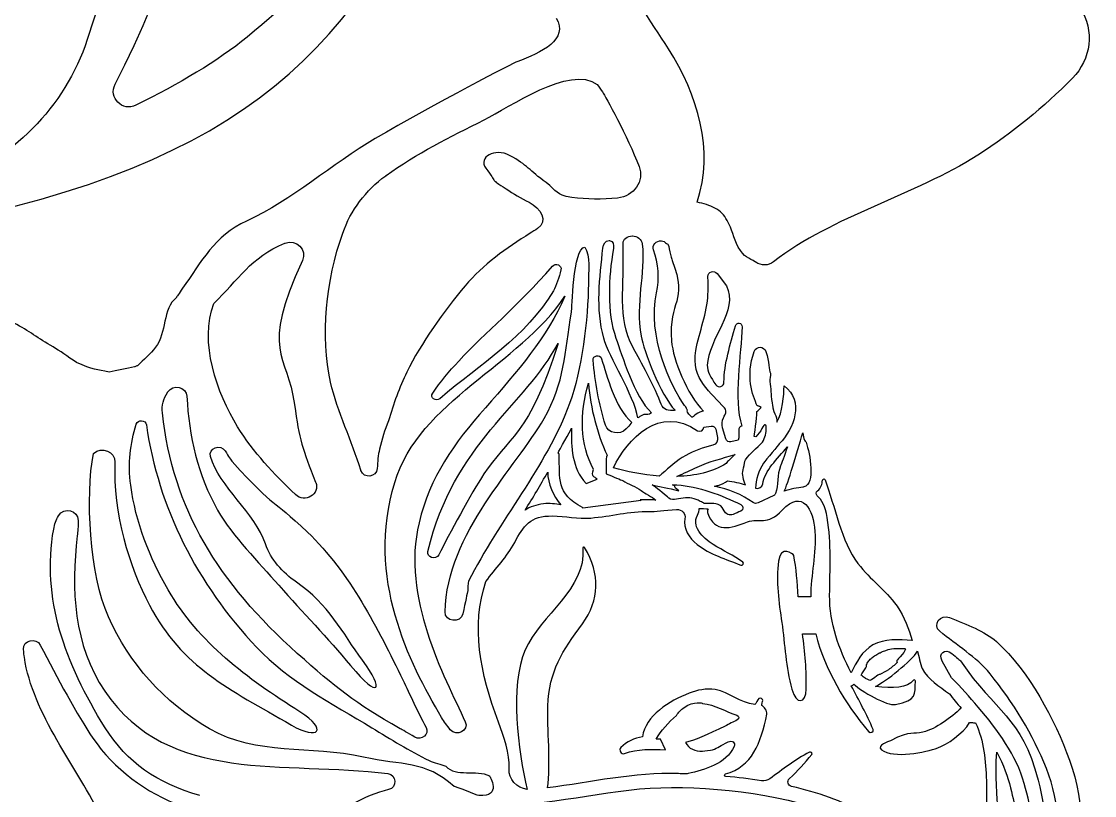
# Model space of a CAD drawing. Extents: x -9 to 1014, y 981 to 1704.
# Drawn here: x 172 to 280.8, y 1366 to 1444.4 of the extents above; entities that cross this region are included whole.
import ezdxf

# ---------------------------------------------------------------- set-up
doc = ezdxf.new("R2010")
doc.units = 0
doc.layers.add('H0117_Printing', color=7, linetype='CONTINUOUS')

msp = doc.modelspace()

# ---------------------------------------------------------------- linework, layer by layer
at = {"layer": 'H0117_Printing', "color": 1}
for points in [[(278.542993, 1438.654864)], [(232.413994, 1426.501864)], [(229.456994, 1417.827865)], [(241.580994, 1418.562865)], [(227.084994, 1416.560865)], [(234.807994, 1412.512865)], [(232.253994, 1412.309865)], [(237.893994, 1411.988865)], [(230.792994, 1410.223865)], [(213.671995, 1406.728865)], [(199.659995, 1405.576865)], [(242.077994, 1401.461865)], [(231.364994, 1400.442865)], [(244.344994, 1400.526865)], [(238.002994, 1397.430865)], [(245.274994, 1397.687865)], [(251.292994, 1397.234865)], [(226.681994, 1395.405865)], [(214.280995, 1390.359865)], [(184.951995, 1385.242865)], [(249.067994, 1383.494865)], [(258.313994, 1381.215865)], [(206.564995, 1379.652866)], [(260.763993, 1379.434866)], [(275.898993, 1368.704866)], [(273.649993, 1367.170866)]]:
    msp.add_lwpolyline(points, close=True, dxfattribs=at)
for points in [[(242.516994, 1418.845865), (243.448994, 1417.609865)], [(241.168994, 1403.270865), (241.910994, 1403.395865)], [(242.377994, 1403.075865), (242.550994, 1402.244865)], [(243.393994, 1402.102865), (243.067994, 1403.216865)], [(244.658994, 1401.974865), (243.914994, 1401.799865)], [(245.240994, 1399.409865), (245.339994, 1399.821865)], [(229.222994, 1397.563865), (230.338994, 1397.998865)], [(248.262994, 1396.362865), (246.665994, 1395.605865)], [(234.718994, 1395.916865), (234.813994, 1395.854865), (228.907994, 1395.075865)], [(252.000994, 1386.104865), (250.730994, 1386.104865)], [(251.154994, 1382.333865), (252.508994, 1382.333865)], [(266.283993, 1377.876866), (265.331993, 1379.584866)], [(237.263994, 1370.589866), (236.759994, 1371.667866)]]:
    msp.add_lwpolyline(points, dxfattribs=at)
for points in [[(182.920995, 1509.065862), (190.066995, 1487.376863), (185.970995, 1464.492863), (178.649996, 1442.573864)], [(181.470995, 1438.031864), (192.285995, 1458.852864), (195.090995, 1483.715863), (188.654995, 1506.114862)], [(166.078996, 1424.464864), (195.747995, 1430.745864), (208.040995, 1443.296864), (215.567995, 1466.259863)], [(214.091995, 1465.481863), (208.908995, 1456.997864), (202.918995, 1449.367864), (194.867995, 1442.823864)], [(237.591994, 1441.613864), (235.726994, 1444.547864), (233.533994, 1447.396864), (232.815994, 1450.801864)], [(279.356993, 1445.768864), (280.782993, 1443.497864), (280.435993, 1440.554864), (278.542993, 1438.654864)], [(226.183994, 1444.745864), (227.514994, 1442.582864), (224.723994, 1441.219864), (222.208994, 1440.321864)], [(194.867995, 1442.823864), (191.852995, 1440.372864), (187.908995, 1438.050864), (183.582995, 1435.905864)], [(178.649996, 1442.573864), (176.354996, 1435.704864), (170.997996, 1430.278864), (164.160996, 1427.888864)], [(240.480994, 1426.089864), (242.278994, 1431.329864), (240.512994, 1437.020864), (237.591994, 1441.613864)], [(222.208994, 1440.321864), (222.208994, 1440.321864), (213.701995, 1436.011864), (207.845995, 1432.540864)], [(218.879995, 1434.431864), (221.440994, 1435.704864), (227.594994, 1440.043864), (230.346994, 1438.028864)], [(278.510993, 1438.622864), (275.631993, 1435.730864), (272.470993, 1433.100864), (268.963993, 1430.865864)], [(278.542993, 1438.654864), (278.531993, 1438.644864), (278.520993, 1438.633864), (278.510993, 1438.622864)], [(183.582995, 1435.905864), (182.224995, 1435.232864), (180.771995, 1436.685864), (181.470995, 1438.031864)], [(230.346994, 1438.028864), (230.527994, 1437.771864), (230.705994, 1437.515864), (230.894994, 1437.257864)], [(230.894994, 1437.257864), (231.175994, 1436.873864), (233.436994, 1432.729864), (234.597994, 1429.705864)], [(208.939995, 1428.791864), (212.018995, 1431.009864), (215.449995, 1432.725864), (218.879995, 1434.431864)], [(207.845995, 1432.540864), (203.407995, 1429.910864), (199.461995, 1426.332864), (194.794995, 1424.179864)], [(221.466994, 1430.827864), (219.985995, 1431.626864), (218.240995, 1430.633864), (219.062995, 1429.549864)], [(268.963993, 1430.865864), (262.449993, 1426.714864), (254.290994, 1424.750864), (248.233994, 1420.031864)], [(225.174994, 1428.066864), (223.416994, 1429.330864), (223.334994, 1429.821864), (221.466994, 1430.827864)], [(204.553995, 1422.960864), (205.362995, 1425.244864), (206.858995, 1427.287864), (208.909995, 1428.769864)], [(208.909995, 1428.769864), (208.919995, 1428.776864), (208.929995, 1428.783864), (208.939995, 1428.791864)], [(219.062995, 1429.549864), (220.330994, 1427.877864), (219.381995, 1428.582864), (221.109994, 1427.439864)], [(234.597994, 1429.705864), (235.162994, 1428.236864), (234.094994, 1426.667864), (232.413994, 1426.501864)], [(227.766994, 1426.577864), (226.087994, 1426.798864), (226.343994, 1427.225864), (225.174994, 1428.066864)], [(221.109994, 1427.439864), (221.835994, 1426.959864), (222.628994, 1426.479864), (223.440994, 1426.078864)], [(232.413994, 1426.501864), (230.866994, 1426.347864), (229.306994, 1426.375864), (227.766994, 1426.577864)], [(223.440994, 1426.078864), (224.637994, 1425.486864), (225.420994, 1424.130864), (224.303994, 1423.417864)], [(242.271994, 1425.490864), (241.775994, 1425.763864), (241.154994, 1425.952864), (240.480994, 1426.089864)], [(243.540994, 1424.229864), (243.188994, 1424.834864), (242.887994, 1425.151864), (242.271994, 1425.490864)], [(194.794995, 1424.179864), (191.533995, 1422.674864), (190.218995, 1420.038864), (188.305995, 1417.356865)], [(224.303994, 1423.417864), (224.053994, 1423.257864), (223.803994, 1423.098864), (223.552994, 1422.940864)], [(244.661994, 1421.542864), (244.141994, 1422.490864), (244.056994, 1423.342864), (243.540994, 1424.229864)], [(198.712995, 1421.942864), (199.845995, 1422.379864), (200.950995, 1421.220864), (200.468995, 1420.179864)], [(203.325995, 1407.860865), (202.297995, 1412.509865), (202.831995, 1418.096865), (204.553995, 1422.960864)], [(223.552994, 1422.940864), (221.141994, 1421.427864), (218.768995, 1419.759865), (216.968995, 1417.619865)], [(230.935994, 1421.436864), (230.976994, 1421.812864), (231.157994, 1422.226864), (231.566994, 1422.191864)], [(231.566994, 1422.191864), (231.571994, 1422.190864), (231.578994, 1422.190864), (231.583994, 1422.189864)], [(231.583994, 1422.189864), (232.013994, 1422.152864), (232.062994, 1421.773864), (231.994994, 1421.380864)], [(232.969994, 1421.905864), (232.951994, 1422.337864), (233.434994, 1422.651864), (233.902994, 1422.661864)], [(233.902994, 1422.661864), (233.908994, 1422.661864), (233.914994, 1422.661864), (233.920994, 1422.662864)], [(233.920994, 1422.662864), (234.424994, 1422.672864), (234.862994, 1422.324864), (234.914994, 1421.862864)], [(236.055994, 1421.246864), (235.861994, 1421.736864), (236.319994, 1422.235864), (236.879994, 1422.160864)], [(236.879994, 1422.160864), (237.318994, 1422.101864), (237.318994, 1421.855864), (237.504994, 1421.827864)], [(191.479995, 1415.830865), (193.976995, 1418.198865), (195.187995, 1420.497864), (198.693995, 1421.934864)], [(198.693995, 1421.934864), (198.700995, 1421.937864), (198.706995, 1421.939864), (198.712995, 1421.942864)], [(227.753994, 1414.943865), (227.770994, 1415.100865), (227.912994, 1421.441864), (229.096994, 1421.532864)], [(229.096994, 1421.532864), (229.695994, 1420.691864), (229.456994, 1418.961865), (229.456994, 1417.827865)], [(231.018994, 1412.309865), (230.185994, 1415.289865), (230.609994, 1418.448865), (230.935994, 1421.436864)], [(231.994994, 1421.380864), (231.491994, 1418.469865), (231.322994, 1414.878865), (232.253994, 1412.309865)], [(233.983994, 1411.347865), (232.336994, 1414.537865), (233.160994, 1417.296865), (232.969994, 1421.905864)], [(234.914994, 1421.862864), (235.269994, 1418.713865), (234.181994, 1415.960865), (234.807994, 1412.512865)], [(236.370994, 1416.914865), (236.681994, 1418.296865), (236.588994, 1419.897865), (236.055994, 1421.246864)], [(237.504994, 1421.827864), (237.609994, 1421.783864), (237.850994, 1420.399864), (237.958994, 1420.176864)], [(246.409994, 1420.015864), (245.724994, 1420.458864), (245.255994, 1420.458864), (244.661994, 1421.542864)], [(200.468995, 1420.179864), (196.109995, 1410.767865), (198.933995, 1410.864865), (199.659995, 1405.576865)], [(225.813994, 1419.599865), (226.141994, 1419.974865), (226.799994, 1419.688865), (226.678994, 1419.219865)], [(237.958994, 1420.176864), (239.610994, 1415.832865), (237.537994, 1416.260865), (237.893994, 1411.988865)], [(246.429994, 1420.002864), (246.422994, 1420.006864), (246.415994, 1420.011864), (246.409994, 1420.015864)], [(248.233994, 1420.031864), (247.704994, 1419.618865), (246.988994, 1419.630865), (246.429994, 1420.002864)], [(216.314995, 1409.981865), (219.116995, 1412.962865), (222.165994, 1415.430865), (225.813994, 1419.599865)], [(226.678994, 1419.219865), (226.479994, 1418.454865), (226.217994, 1417.630865), (225.913994, 1417.113865)], [(241.580994, 1418.562865), (241.561994, 1419.036865), (242.222994, 1419.234865), (242.516994, 1418.845865)], [(229.456994, 1417.827865), (229.456994, 1414.373865), (228.777994, 1408.931865), (227.557994, 1405.672865)], [(241.586994, 1416.780865), (241.607994, 1417.485865), (241.600994, 1418.077865), (241.580994, 1418.562865)], [(188.305995, 1417.356865), (187.953995, 1416.847865), (187.694995, 1416.439865), (187.694995, 1416.439865)], [(216.968995, 1417.619865), (214.821995, 1415.066865), (212.481995, 1411.784865), (211.050995, 1408.853865)], [(225.913994, 1417.113865), (223.134994, 1412.400865), (218.516995, 1409.701865), (214.403995, 1406.168865)], [(239.220994, 1405.487865), (237.815994, 1407.347865), (235.399994, 1412.585865), (236.370994, 1416.914865)], [(240.350994, 1411.055865), (240.696994, 1412.991865), (241.528994, 1414.837865), (241.586994, 1416.780865)], [(243.448994, 1417.609865), (244.737994, 1415.111865), (241.586994, 1412.195865), (241.519994, 1409.554865)], [(187.694995, 1416.439865), (186.250995, 1415.268865), (186.716995, 1412.855865), (185.576995, 1411.377865)], [(193.887995, 1403.323865), (191.790995, 1406.709865), (189.968995, 1411.963865), (191.479995, 1415.830865)], [(209.820995, 1397.669865), (212.328995, 1405.972865), (222.426994, 1409.544865), (227.084994, 1416.560865)], [(227.084994, 1416.560865), (225.276994, 1412.412865), (222.289994, 1408.954865), (219.018995, 1405.252865)], [(224.968994, 1404.154865), (227.087994, 1407.891865), (227.022994, 1410.701865), (227.753994, 1414.943865)], [(175.174996, 1411.427865), (173.666996, 1412.260865), (172.748996, 1413.047865), (171.233996, 1413.826865)], [(243.203994, 1407.829865), (243.207994, 1409.661865), (243.862994, 1411.714865), (244.368994, 1413.565865)], [(245.048994, 1413.463865), (244.958994, 1410.800865), (244.166994, 1406.098865), (245.007994, 1403.386865)], [(244.368994, 1413.565865), (244.476994, 1413.961865), (245.062994, 1413.873865), (245.048994, 1413.463865)], [(234.807994, 1412.512865), (235.074994, 1411.042865), (236.747994, 1406.588865), (238.254994, 1404.993865)], [(177.554996, 1409.850865), (176.618996, 1410.434865), (175.865996, 1411.045865), (175.174996, 1411.427865)], [(185.576995, 1411.377865), (185.049995, 1410.695865), (184.364995, 1410.127865), (183.755995, 1409.501865)], [(213.185995, 1390.690865), (215.814995, 1401.658865), (223.130994, 1405.547865), (226.384994, 1411.775865)], [(226.384994, 1411.775865), (223.566994, 1402.588865), (221.166994, 1402.056865), (218.855995, 1398.547865)], [(234.488994, 1404.232865), (234.064994, 1406.556865), (231.570994, 1410.335865), (231.018994, 1412.309865)], [(232.253994, 1412.309865), (232.853994, 1410.656865), (234.117994, 1406.337865), (235.863994, 1404.741865)], [(236.735994, 1405.851865), (236.024994, 1407.777865), (234.402994, 1410.537865), (233.983994, 1411.347865)], [(237.893994, 1411.988865), (238.046994, 1410.154865), (239.429994, 1406.603865), (241.138994, 1404.893865)], [(246.278994, 1410.956865), (246.474994, 1411.523865), (247.283994, 1411.513865), (247.468994, 1410.942865)], [(229.935994, 1410.073865), (229.887994, 1410.559865), (230.641994, 1410.691865), (230.792994, 1410.223865)], [(230.792994, 1410.223865), (231.357994, 1408.481865), (232.111994, 1405.305865), (233.877994, 1403.768865)], [(243.252994, 1405.249865), (241.961994, 1406.753865), (239.828994, 1408.142865), (240.350994, 1411.055865)], [(246.584994, 1405.430865), (246.080994, 1406.599865), (245.384994, 1408.371865), (246.278994, 1410.956865)], [(247.468994, 1410.942865), (247.806994, 1409.902865), (247.719994, 1409.072865), (247.919994, 1408.756865)], [(180.852995, 1408.857865), (179.670996, 1409.162865), (179.189996, 1409.067865), (177.554996, 1409.850865)], [(183.452995, 1409.384865), (182.634995, 1409.219865), (181.669995, 1409.023865), (180.852995, 1408.857865)], [(183.468995, 1409.397865), (183.462995, 1409.393865), (183.457995, 1409.388865), (183.452995, 1409.384865)], [(183.755995, 1409.501865), (183.657995, 1409.492865), (183.559995, 1409.466865), (183.468995, 1409.397865)], [(213.671995, 1406.728865), (214.449995, 1407.842865), (215.322995, 1408.926865), (216.314995, 1409.981865)], [(231.190994, 1403.494865), (230.512994, 1405.627865), (230.149994, 1407.892865), (229.935994, 1410.073865)], [(241.519994, 1409.554865), (241.505994, 1408.993865), (241.867994, 1408.290865), (242.381994, 1407.576865)], [(211.050995, 1408.853865), (210.302995, 1407.319865), (209.680995, 1405.651865), (209.200995, 1403.914865)], [(247.919994, 1408.756865), (247.972994, 1408.479865), (247.819994, 1408.177865), (247.870994, 1407.901865)], [(186.812995, 1406.856865), (187.339995, 1407.676865), (188.692995, 1407.364865), (188.744995, 1406.412865)], [(206.385995, 1398.913865), (205.478995, 1401.929865), (204.005995, 1404.783865), (203.325995, 1407.860865)], [(229.986994, 1399.010865), (228.609994, 1401.521865), (228.563994, 1404.646865), (229.465994, 1407.727865)], [(229.465994, 1407.727865), (229.680994, 1405.190865), (230.336994, 1402.625865), (231.364994, 1400.442865)], [(242.381994, 1407.576865), (242.633994, 1407.226865), (243.202994, 1407.397865), (243.203994, 1407.829865)], [(247.870994, 1407.901865), (247.992994, 1407.253865), (247.933994, 1406.527865), (248.058994, 1405.876865)], [(248.574994, 1403.786865), (249.153994, 1404.739865), (249.278994, 1406.526865), (249.304994, 1407.475865)], [(249.304994, 1407.475865), (251.399994, 1405.953865), (250.309994, 1403.107865), (248.819994, 1401.581865)], [(186.265995, 1404.730865), (186.188995, 1405.454865), (186.378995, 1406.183865), (186.781995, 1406.809865)], [(186.781995, 1406.809865), (186.791995, 1406.825865), (186.801995, 1406.840865), (186.812995, 1406.856865)], [(188.744995, 1406.412865), (188.963995, 1402.392865), (189.841995, 1398.374865), (191.865995, 1394.872865)], [(214.403995, 1406.168865), (213.987995, 1405.811865), (213.363995, 1406.288865), (213.671995, 1406.728865)], [(238.022994, 1404.977865), (237.305994, 1404.911865), (236.985994, 1405.175865), (236.735994, 1405.851865)], [(248.058994, 1405.876865), (248.120994, 1405.876865), (248.038994, 1405.771865), (248.086994, 1405.696865)], [(199.946995, 1380.361865), (191.941995, 1387.500865), (187.302995, 1395.018865), (186.265995, 1404.730865)], [(199.659995, 1405.576865), (200.147995, 1402.026865), (200.476995, 1401.060865), (201.799995, 1397.711865)], [(219.018995, 1405.252865), (215.829995, 1401.643865), (213.398995, 1398.227865), (212.285995, 1393.600865)], [(227.557994, 1405.672865), (225.138994, 1399.209865), (220.388994, 1393.825865), (217.317995, 1387.663865)], [(231.994994, 1399.162865), (233.439994, 1402.124865), (236.650994, 1405.559865), (240.520994, 1402.928865)], [(235.863994, 1404.741865), (235.595994, 1404.503865), (235.358994, 1404.576865), (235.085994, 1404.576865)], [(238.254994, 1404.993865), (238.178994, 1404.988865), (238.106994, 1404.985865), (238.022994, 1404.977865)], [(239.499994, 1404.998865), (239.499994, 1404.998865), (239.364994, 1405.297865), (239.220994, 1405.487865)], [(239.955994, 1404.303865), (239.358994, 1404.718865), (239.499994, 1404.998865), (239.499994, 1404.998865)], [(241.138994, 1404.893865), (240.646994, 1404.934865), (240.034994, 1404.248865), (239.955994, 1404.303865)], [(243.321994, 1404.568865), (243.432994, 1404.791865), (243.414994, 1405.061865), (243.252994, 1405.249865)], [(246.270994, 1402.331865), (246.376994, 1402.962865), (246.574994, 1404.808865), (246.549994, 1404.869865)], [(246.549994, 1404.869865), (246.674994, 1404.935865), (246.865994, 1405.184865), (246.984994, 1405.284865)], [(246.970994, 1405.291865), (246.670994, 1405.407865), (246.740994, 1405.445865), (246.584994, 1405.430865)], [(246.984994, 1405.284865), (246.979994, 1405.287865), (246.975994, 1405.289865), (246.970994, 1405.291865)], [(248.086994, 1405.696865), (248.086994, 1405.696865), (248.237994, 1404.813865), (248.351994, 1404.642865)], [(183.608995, 1403.579865), (183.761995, 1404.096865), (184.573995, 1404.039865), (184.649995, 1403.508865)], [(209.200995, 1403.914865), (208.818995, 1403.010865), (208.506995, 1402.063865), (208.280995, 1401.061865)], [(214.925995, 1384.560865), (215.116995, 1392.591865), (222.170994, 1399.219865), (224.968994, 1404.154865)], [(233.877994, 1403.768865), (233.636994, 1403.562865), (233.736994, 1403.555865), (233.352994, 1403.171865)], [(235.069994, 1404.574865), (234.644994, 1404.333865), (234.670994, 1404.359865), (234.488994, 1404.232865)], [(235.085994, 1404.576865), (235.080994, 1404.575865), (235.074994, 1404.575865), (235.069994, 1404.574865)], [(243.067994, 1403.216865), (242.969994, 1403.551865), (243.002994, 1403.910865), (243.154994, 1404.224865)], [(243.154994, 1404.224865), (243.209994, 1404.338865), (243.267994, 1404.458865), (243.321994, 1404.568865)], [(247.492994, 1403.049865), (247.535994, 1403.613865), (247.314994, 1403.729865), (247.054994, 1403.138865)], [(248.351994, 1404.642865), (248.533994, 1404.370865), (248.587994, 1404.080865), (248.574994, 1403.786865)], [(183.049995, 1397.403865), (182.749995, 1399.619865), (183.023995, 1401.601865), (183.608995, 1403.579865)], [(184.649995, 1403.508865), (185.847995, 1395.135865), (189.757995, 1387.401865), (195.824995, 1380.963865)], [(199.764995, 1396.450865), (197.559995, 1398.539865), (195.487995, 1400.738865), (193.887995, 1403.323865)], [(226.384994, 1400.660865), (226.519994, 1400.946865), (227.632994, 1402.914865), (227.761994, 1403.199865)], [(227.761994, 1403.199865), (227.699994, 1401.207865), (227.763994, 1399.222865), (229.222994, 1397.563865)], [(233.282994, 1403.099865), (232.657994, 1402.429865), (231.459994, 1402.646865), (231.190994, 1403.494865)], [(233.352994, 1403.171865), (233.329994, 1403.149865), (233.306994, 1403.125865), (233.282994, 1403.099865)], [(240.520994, 1402.928865), (240.789994, 1402.745865), (241.171994, 1402.993865), (241.168994, 1403.270865)], [(241.910994, 1403.395865), (242.127994, 1403.431865), (242.333994, 1403.290865), (242.377994, 1403.075865)], [(244.712994, 1402.932865), (244.729994, 1402.617865), (244.727994, 1402.252865), (244.658994, 1401.974865)], [(245.007994, 1403.386865), (244.843994, 1403.356865), (244.698994, 1403.182865), (244.712994, 1402.932865)], [(247.054994, 1403.138865), (246.918994, 1402.827865), (246.669994, 1402.562865), (246.431994, 1402.315865)], [(246.980994, 1401.620865), (247.324994, 1402.037865), (247.452994, 1402.536865), (247.492994, 1403.049865)], [(249.304994, 1396.801865), (249.668994, 1397.419865), (250.610994, 1400.702865), (251.194994, 1402.706865)], [(251.194994, 1402.706865), (251.246994, 1402.450865), (251.308994, 1402.182865), (251.360994, 1401.955865)], [(191.144995, 1400.308865), (190.897995, 1401.165865), (192.175995, 1401.644865), (192.641995, 1400.869865)], [(242.077994, 1401.461865), (241.112994, 1401.208865), (240.179994, 1400.883865), (239.330994, 1400.419865)], [(242.550994, 1402.244865), (242.638994, 1401.897865), (242.424994, 1401.551865), (242.077994, 1401.461865)], [(243.914994, 1401.799865), (243.688994, 1401.746865), (243.458994, 1401.879865), (243.393994, 1402.102865)], [(245.339994, 1399.821865), (245.255994, 1400.132865), (246.866994, 1401.482865), (246.980994, 1401.620865)], [(246.431994, 1402.315865), (246.379994, 1402.332865), (246.325994, 1402.334865), (246.270994, 1402.331865)], [(248.819994, 1401.581865), (248.745994, 1401.506865), (247.489994, 1399.967865), (247.210994, 1399.643865)], [(251.530994, 1401.757865), (251.935994, 1400.545865), (252.514994, 1397.533865), (251.292994, 1397.234865)], [(251.360994, 1401.955865), (251.361994, 1401.956865), (251.361994, 1401.956865), (251.362994, 1401.956865)], [(251.362994, 1401.956865), (251.416994, 1401.889865), (251.478994, 1401.825865), (251.530994, 1401.757865)], [(180.797995, 1384.063865), (178.837996, 1388.419865), (178.467996, 1396.271865), (179.264996, 1400.628865)], [(179.264996, 1400.628865), (180.101995, 1401.378865), (181.512995, 1400.805865), (181.455995, 1399.730865)], [(192.641995, 1400.869865), (192.977995, 1400.310865), (193.240995, 1399.896865), (193.339995, 1399.788865)], [(208.280995, 1401.061865), (208.144995, 1400.462865), (208.076995, 1399.789865), (208.052995, 1399.089865)], [(228.857994, 1395.137865), (226.155994, 1396.583865), (226.609994, 1398.031865), (226.486994, 1400.526865)], [(226.486994, 1400.526865), (226.483994, 1400.590865), (226.438994, 1400.631865), (226.384994, 1400.660865)], [(231.364994, 1400.442865), (231.141994, 1400.100865), (231.323994, 1399.101865), (231.257994, 1398.562865)], [(239.330994, 1400.419865), (238.373994, 1399.897865), (237.702994, 1399.234865), (236.898994, 1398.539865)], [(240.500994, 1399.237865), (241.716994, 1399.815865), (243.063994, 1400.109865), (244.344994, 1400.526865)], [(244.344994, 1400.526865), (244.135994, 1400.357865), (243.951994, 1400.168865), (243.780994, 1399.966865)], [(247.135994, 1397.536865), (247.356994, 1398.855865), (248.582994, 1400.080865), (249.635994, 1401.281865)], [(249.635994, 1401.281865), (249.314994, 1400.377865), (249.032994, 1399.538865), (248.947994, 1399.348865)], [(181.455995, 1399.730865), (181.186995, 1394.610865), (182.914995, 1389.074865), (184.951995, 1385.242865)], [(196.727995, 1391.445865), (195.649995, 1394.613865), (192.025995, 1397.252865), (191.144995, 1400.308865)], [(193.339995, 1399.788865), (198.050995, 1394.643865), (197.112995, 1396.322865), (200.966995, 1392.649865)], [(243.422994, 1399.586865), (242.059994, 1398.720865), (240.284994, 1398.350865), (238.443994, 1398.292865)], [(243.780994, 1399.966865), (243.636994, 1399.862865), (243.513994, 1399.738865), (243.422994, 1399.586865)], [(245.274994, 1397.687865), (245.031994, 1398.496865), (245.065994, 1398.739865), (245.240994, 1399.409865)], [(247.210994, 1399.643865), (246.717994, 1398.862865), (246.446994, 1397.986865), (246.404994, 1397.087865)], [(248.947994, 1399.348865), (248.546994, 1398.452865), (248.752994, 1397.429865), (248.445994, 1396.559865)], [(206.396995, 1398.878865), (206.392995, 1398.890865), (206.389995, 1398.901865), (206.385995, 1398.913865)], [(208.052995, 1399.089865), (208.020995, 1398.203865), (206.658995, 1398.025865), (206.396995, 1398.878865)], [(218.855995, 1398.547865), (217.585995, 1396.621865), (215.304995, 1392.342865), (214.280995, 1390.359865)], [(223.033994, 1394.872865), (223.841994, 1396.141865), (224.610994, 1397.429865), (225.333994, 1398.731865)], [(225.333994, 1398.731865), (225.351994, 1397.538865), (225.874994, 1396.313865), (226.681994, 1395.405865)], [(230.157994, 1398.175865), (230.157994, 1398.175865), (229.688994, 1398.274865), (229.986994, 1399.010865)], [(231.257994, 1398.562865), (231.967994, 1398.271865), (232.784994, 1397.932865), (232.956994, 1397.867865)], [(236.640994, 1398.328865), (234.957994, 1398.443865), (233.320994, 1398.765865), (231.994994, 1399.162865)], [(236.898994, 1398.539865), (236.810994, 1398.463865), (236.724994, 1398.394865), (236.640994, 1398.328865)], [(238.443994, 1398.292865), (239.130994, 1398.611865), (239.830994, 1398.919865), (240.500994, 1399.237865)], [(186.850995, 1386.783865), (184.954995, 1390.052865), (183.547995, 1393.712865), (183.049995, 1397.403865)], [(201.808995, 1397.689865), (202.288995, 1396.512865), (200.715995, 1395.548865), (199.764995, 1396.450865)], [(201.799995, 1397.711865), (201.802995, 1397.704865), (201.805995, 1397.697865), (201.808995, 1397.689865)], [(214.575995, 1373.860866), (211.281995, 1379.419866), (206.899995, 1388.001865), (209.820995, 1397.669865)], [(230.338994, 1397.998865), (230.276994, 1398.057865), (230.210994, 1398.116865), (230.157994, 1398.175865)], [(232.956994, 1397.867865), (233.438994, 1397.523865), (234.342994, 1397.256865), (234.797994, 1396.878865)], [(237.472994, 1396.208865), (237.199994, 1396.514865), (236.218994, 1397.200865), (235.921994, 1397.441865)], [(235.921994, 1397.441865), (236.687994, 1397.205865), (237.539994, 1397.148865), (238.618994, 1396.839865)], [(238.618994, 1396.839865), (237.946994, 1397.278865), (238.437994, 1397.287865), (238.002994, 1397.430865)], [(238.002994, 1397.430865), (238.149994, 1397.430865), (238.296994, 1397.435865), (238.443994, 1397.441865)], [(238.443994, 1397.441865), (240.607994, 1397.293865), (243.006994, 1396.392865), (244.931994, 1395.432865)], [(242.237994, 1397.289865), (242.365994, 1397.324865), (242.500994, 1397.346865), (242.626994, 1397.385865)], [(246.174994, 1395.647865), (245.029994, 1396.436865), (243.654994, 1397.034865), (242.237994, 1397.289865)], [(242.626994, 1397.385865), (242.989994, 1397.499865), (243.291994, 1397.653865), (243.556994, 1397.831865)], [(243.556994, 1397.831865), (244.149994, 1397.766865), (244.782994, 1397.640865), (245.398994, 1397.444865)], [(245.398994, 1397.444865), (245.352994, 1397.524865), (245.300994, 1397.602865), (245.274994, 1397.687865)], [(246.404994, 1397.087865), (246.741994, 1397.022865), (247.079994, 1397.200865), (247.135994, 1397.536865)], [(251.218994, 1397.186865), (250.708994, 1397.177865), (249.872994, 1396.982865), (249.304994, 1396.801865)], [(251.292994, 1397.234865), (251.259994, 1397.226865), (251.242994, 1397.203865), (251.218994, 1397.186865)], [(252.686994, 1396.836865), (253.063994, 1397.101865), (253.163994, 1397.524865), (253.194994, 1397.901865)], [(253.194994, 1397.901865), (253.207994, 1398.056865), (253.419994, 1398.082865), (253.473994, 1397.936865)], [(253.473994, 1397.936865), (254.431994, 1395.361865), (255.118994, 1391.646865), (256.787994, 1389.472865)], [(234.797994, 1396.878865), (235.168994, 1396.570865), (235.909994, 1396.215865), (236.285994, 1395.897865)], [(238.186994, 1395.961865), (237.916994, 1395.920865), (237.645994, 1396.013865), (237.472994, 1396.208865)], [(239.063994, 1396.096865), (238.756994, 1396.048865), (238.443994, 1396.000865), (238.186994, 1395.961865)], [(240.802994, 1395.766865), (240.281994, 1396.063865), (239.667994, 1396.189865), (239.063994, 1396.096865)], [(248.445994, 1396.559865), (248.414994, 1396.472865), (248.345994, 1396.402865), (248.262994, 1396.362865)], [(249.112994, 1394.872865), (251.187994, 1397.057865), (252.283994, 1394.950865), (252.427994, 1392.722865)], [(252.661994, 1396.333865), (252.503994, 1396.466865), (252.516994, 1396.718865), (252.686994, 1396.836865)], [(253.678994, 1394.112865), (253.483994, 1395.289865), (253.146994, 1395.923865), (252.661994, 1396.333865)], [(175.727996, 1394.306865), (176.240996, 1395.231865), (177.753996, 1394.874865), (177.730996, 1393.836865)], [(224.904994, 1395.512865), (224.147994, 1395.419865), (223.545994, 1395.198865), (223.033994, 1394.872865)], [(226.681994, 1395.405865), (226.103994, 1395.493865), (225.546994, 1395.591865), (224.904994, 1395.512865)], [(228.907994, 1395.075865), (228.900994, 1395.099865), (228.885994, 1395.122865), (228.857994, 1395.137865)], [(236.285994, 1395.897865), (236.071994, 1395.906865), (235.391994, 1395.914865), (234.718994, 1395.916865)], [(235.694994, 1394.735865), (236.121994, 1394.728865), (237.201994, 1394.852865), (238.385994, 1394.939865)], [(238.385994, 1394.939865), (238.945994, 1394.979865), (239.357994, 1394.512865), (239.255994, 1394.002865)], [(240.528994, 1394.370865), (240.605994, 1394.536865), (240.759994, 1394.903865), (240.696994, 1395.039865)], [(240.696994, 1395.039865), (240.774994, 1395.034865), (241.513994, 1395.019865), (241.588994, 1395.013865)], [(241.211994, 1395.558865), (241.094994, 1395.607865), (240.956994, 1395.679865), (240.802994, 1395.766865)], [(242.634994, 1395.434865), (242.415994, 1395.629865), (241.603994, 1395.483865), (241.211994, 1395.558865)], [(241.588994, 1395.013865), (241.516994, 1394.890865), (241.505994, 1394.771865), (241.546994, 1394.643865)], [(243.211994, 1394.819865), (243.111994, 1395.040865), (243.026994, 1395.261865), (242.634994, 1395.434865)], [(244.931994, 1395.432865), (245.209994, 1395.294865), (245.203994, 1394.895865), (244.919994, 1394.771865)], [(246.665994, 1395.605865), (246.505994, 1395.529865), (246.320994, 1395.547865), (246.174994, 1395.647865)], [(175.240996, 1392.951865), (175.321996, 1393.423865), (175.491996, 1393.881865), (175.727996, 1394.306865)], [(177.730996, 1393.836865), (177.717996, 1393.233865), (177.687996, 1392.684865), (177.638996, 1392.276865)], [(191.865995, 1394.872865), (193.431995, 1392.163865), (195.982995, 1389.636865), (198.076995, 1387.254865)], [(221.984994, 1391.594865), (222.876994, 1393.256865), (223.568994, 1394.322865), (225.813994, 1394.286865)], [(225.813994, 1394.286865), (227.115994, 1394.265865), (228.393994, 1393.966865), (229.693994, 1394.075865)], [(229.693994, 1394.075865), (231.801994, 1394.251865), (233.519994, 1394.769865), (235.694994, 1394.735865)], [(239.255994, 1394.002865), (239.066994, 1393.063865), (239.633994, 1392.047865), (240.486994, 1391.391865)], [(240.665994, 1392.738865), (240.276994, 1393.419865), (240.230994, 1393.726865), (240.528994, 1394.370865)], [(241.546994, 1394.643865), (242.237994, 1392.496865), (243.899994, 1393.020865), (245.587994, 1393.681865)], [(244.155994, 1394.446865), (243.791994, 1394.295865), (243.374994, 1394.460865), (243.211994, 1394.819865)], [(244.919994, 1394.771865), (244.660994, 1394.658865), (244.392994, 1394.545865), (244.155994, 1394.446865)], [(245.587994, 1393.681865), (246.782994, 1394.149865), (247.564994, 1393.241865), (249.112994, 1394.872865)], [(253.919994, 1386.251865), (253.940994, 1388.880865), (254.112994, 1391.487865), (253.678994, 1394.112865)], [(180.454995, 1372.825866), (176.314996, 1379.436866), (174.030996, 1385.898865), (175.240996, 1392.951865)], [(212.285995, 1393.600865), (210.470995, 1386.058865), (214.804995, 1378.124866), (216.976995, 1373.420866)], [(177.638996, 1392.276865), (176.989996, 1386.897865), (177.262996, 1381.168865), (180.414995, 1376.534866)], [(200.966995, 1392.649865), (205.285995, 1388.534865), (208.128995, 1382.838865), (210.638995, 1377.677866)], [(242.127994, 1391.396865), (241.586994, 1391.754865), (240.981994, 1392.184865), (240.665994, 1392.738865)], [(252.427994, 1392.722865), (252.575994, 1390.451865), (252.014994, 1388.332865), (252.000994, 1386.104865)], [(199.852995, 1387.577865), (198.415995, 1388.560865), (197.262995, 1389.871865), (196.727995, 1391.445865)], [(214.280995, 1390.359865), (213.986995, 1389.789865), (213.037995, 1390.073865), (213.185995, 1390.690865)], [(219.072995, 1387.651865), (220.047994, 1388.961865), (221.200994, 1390.134865), (221.984994, 1391.594865)], [(228.885994, 1391.028865), (229.294994, 1386.916865), (224.615994, 1384.247865), (223.051994, 1380.708865)], [(228.846994, 1383.361865), (230.609994, 1385.782865), (230.686994, 1388.371865), (229.075994, 1391.085865)], [(229.075994, 1391.085865), (229.022994, 1391.174865), (228.875994, 1391.131865), (228.885994, 1391.028865)], [(240.486994, 1391.391865), (241.771994, 1390.403865), (243.403994, 1389.879865), (244.932994, 1389.307865)], [(245.121994, 1389.605865), (244.194994, 1390.298865), (243.095994, 1390.755865), (242.127994, 1391.396865)], [(250.285994, 1390.282865), (250.253994, 1390.439865), (248.940994, 1391.387865), (248.728994, 1389.710865)], [(244.932994, 1389.307865), (245.109994, 1389.241865), (245.267994, 1389.496865), (245.121994, 1389.605865)], [(248.728994, 1389.710865), (248.473994, 1387.685865), (248.773994, 1385.501865), (249.067994, 1383.494865)], [(250.730994, 1386.104865), (250.632994, 1387.537865), (250.546994, 1388.983865), (250.285994, 1390.282865)], [(256.787994, 1389.472865), (258.150994, 1387.697865), (259.443994, 1386.959865), (260.753993, 1385.137865)], [(206.564995, 1379.652866), (204.490995, 1382.468865), (203.126995, 1385.339865), (199.852995, 1387.577865)], [(217.317995, 1387.663865), (217.286995, 1387.600865), (217.185995, 1386.690865), (217.235995, 1386.670865)], [(220.334994, 1373.399866), (218.452995, 1378.420866), (217.554995, 1383.120865), (219.072995, 1387.651865)], [(200.188995, 1374.442866), (194.837995, 1377.814866), (189.949995, 1381.439865), (186.850995, 1386.783865)], [(198.076995, 1387.254865), (200.497995, 1384.498865), (203.008995, 1381.951865), (205.348995, 1379.119866)], [(217.235995, 1386.670865), (217.166995, 1386.549865), (216.985995, 1385.539865), (216.722995, 1384.364865)], [(256.101994, 1378.383866), (254.880994, 1380.838865), (253.895994, 1383.347865), (253.919994, 1386.251865)], [(184.951995, 1385.242865), (188.344995, 1378.861866), (192.937995, 1376.815866), (199.346995, 1373.092866)], [(260.753993, 1385.137865), (261.549993, 1384.029865), (261.924993, 1382.846865), (262.279993, 1381.660865)], [(191.055995, 1372.703866), (186.349995, 1375.410866), (182.916995, 1379.355866), (180.797995, 1384.063865)], [(216.722995, 1384.364865), (216.499995, 1383.369865), (214.901995, 1383.544865), (214.925995, 1384.560865)], [(265.087993, 1382.594865), (264.310993, 1383.240865), (265.133993, 1384.387865), (266.089993, 1383.993865)], [(225.350994, 1375.011866), (225.477994, 1378.613866), (226.817994, 1380.575865), (228.846994, 1383.361865)], [(249.067994, 1383.494865), (249.397994, 1381.247865), (249.477994, 1378.931866), (250.088994, 1376.737866)], [(266.089993, 1383.993865), (267.814993, 1383.282865), (269.657993, 1382.614865), (270.829993, 1381.553865)], [(172.182996, 1380.786865), (172.123996, 1381.697865), (173.461996, 1382.016865), (173.885996, 1381.191865)], [(251.549994, 1376.737866), (251.572994, 1378.551866), (251.462994, 1380.537865), (251.154994, 1382.333865)], [(252.508994, 1382.333865), (253.433994, 1378.748866), (255.499994, 1375.252866), (257.852994, 1372.444866)], [(270.185993, 1378.297866), (268.791993, 1379.996866), (266.792993, 1381.177865), (265.087993, 1382.594865)], [(172.269996, 1379.960866), (172.244996, 1380.131865), (172.207996, 1380.415865), (172.182996, 1380.786865)], [(173.885996, 1381.191865), (175.577996, 1377.898866), (177.634996, 1374.085866), (179.227996, 1371.757866)], [(195.824995, 1380.963865), (199.055995, 1377.534866), (203.437995, 1375.290866), (207.507995, 1372.817866)], [(258.313994, 1381.215865), (257.215994, 1380.605865), (256.622994, 1379.437866), (256.101994, 1378.383866)], [(262.279993, 1381.660865), (260.967993, 1381.752865), (259.477994, 1381.862865), (258.313994, 1381.215865)], [(259.625994, 1380.664865), (260.010993, 1380.795865), (260.017993, 1380.801865), (260.422993, 1380.842865)], [(260.422993, 1380.842865), (260.422993, 1380.842865), (261.250993, 1380.838865), (261.556993, 1380.842865)], [(261.556993, 1380.842865), (261.863993, 1380.846865), (260.749993, 1379.636866), (260.749993, 1379.636866)], [(265.331993, 1379.584866), (264.910993, 1380.336865), (265.612993, 1380.916865), (266.296993, 1380.351865)], [(270.829993, 1381.553865), (274.184993, 1378.515866), (276.743993, 1373.663866), (278.247993, 1369.546866)], [(180.201995, 1363.528866), (177.608996, 1368.798866), (173.088996, 1374.256866), (172.269996, 1379.960866)], [(210.386995, 1372.722866), (205.725995, 1375.352866), (203.870995, 1376.860866), (199.946995, 1380.361865)], [(223.051994, 1380.708865), (221.444994, 1377.070866), (222.343994, 1370.478866), (223.254994, 1366.553866)], [(257.815994, 1379.496866), (257.913994, 1379.617866), (258.017994, 1379.731866), (258.132994, 1379.838866)], [(258.132994, 1379.838866), (258.132994, 1379.838866), (258.111994, 1379.826866), (258.212994, 1379.902866)], [(258.212994, 1379.902866), (258.267994, 1379.944866), (258.321994, 1379.986866), (258.376994, 1380.026865)], [(258.376994, 1380.026865), (258.519994, 1380.129865), (258.670994, 1380.221865), (258.823994, 1380.312865)], [(258.563994, 1376.995866), (259.622994, 1377.526866), (262.222993, 1379.576866), (262.825993, 1380.577865)], [(258.823994, 1380.312865), (259.008994, 1380.421865), (258.921994, 1380.375865), (259.160994, 1380.481865)], [(259.160994, 1380.481865), (259.312994, 1380.549865), (259.467994, 1380.610865), (259.625994, 1380.664865)], [(262.825993, 1380.577865), (262.977993, 1380.149865), (263.096993, 1379.244866), (263.309993, 1378.827866)], [(266.296993, 1380.351865), (266.795993, 1379.938866), (267.146993, 1379.650866), (267.206993, 1379.593866)], [(205.348995, 1379.119866), (208.266995, 1375.588866), (208.813995, 1376.597866), (206.564995, 1379.652866)], [(257.108994, 1378.146866), (257.091994, 1378.159866), (257.678994, 1379.011866), (257.672994, 1379.017866)], [(257.673994, 1379.240866), (257.667994, 1379.217866), (257.623994, 1379.152866), (257.700994, 1379.299866)], [(257.648994, 1379.084866), (257.651994, 1379.136866), (257.659994, 1379.190866), (257.673994, 1379.240866)], [(257.658994, 1379.048866), (257.652994, 1379.059866), (257.650994, 1379.072866), (257.648994, 1379.084866)], [(257.672994, 1379.017866), (257.668994, 1379.026866), (257.669994, 1379.025866), (257.658994, 1379.048866)], [(257.700994, 1379.299866), (257.726994, 1379.350866), (257.753994, 1379.401866), (257.782994, 1379.451866)], [(257.782994, 1379.451866), (257.791994, 1379.465866), (257.803994, 1379.481866), (257.815994, 1379.496866)], [(259.884994, 1378.699866), (259.602994, 1378.513866), (259.305994, 1378.361866), (259.001994, 1378.223866)], [(260.763993, 1379.434866), (260.493993, 1379.172866), (260.214993, 1378.916866), (259.884994, 1378.699866)], [(260.749993, 1379.636866), (260.738993, 1379.562866), (260.746993, 1379.496866), (260.763993, 1379.434866)], [(263.309993, 1378.827866), (263.898993, 1377.675866), (265.021993, 1377.002866), (266.086993, 1376.268866)], [(267.206993, 1379.593866), (270.748993, 1374.316866), (273.375993, 1374.046866), (275.065993, 1367.514866)], [(210.638995, 1377.677866), (211.365995, 1376.182866), (212.117995, 1374.496866), (213.004995, 1372.852866)], [(257.529994, 1377.843866), (257.382994, 1377.934866), (257.242994, 1378.040866), (257.108994, 1378.146866)], [(257.728994, 1377.743866), (257.545994, 1377.823866), (257.622994, 1377.786866), (257.529994, 1377.843866)], [(258.012994, 1377.621866), (257.917994, 1377.662866), (257.822994, 1377.701866), (257.728994, 1377.743866)], [(259.001994, 1378.223866), (258.897994, 1378.294866), (258.153994, 1377.561866), (258.012994, 1377.621866)], [(262.431993, 1377.633866), (261.792993, 1376.872866), (260.348993, 1376.776866), (258.563994, 1376.995866)], [(260.608993, 1375.181866), (262.811993, 1375.644866), (262.574993, 1376.158866), (262.611993, 1377.537866)], [(262.611993, 1377.537866), (262.614993, 1377.628866), (262.500993, 1377.715866), (262.431993, 1377.633866)], [(268.977993, 1374.917866), (268.098993, 1375.940866), (267.242993, 1376.919866), (266.283993, 1377.876866)], [(275.898993, 1368.704866), (274.547993, 1372.054866), (272.524993, 1375.447866), (270.185993, 1378.297866)], [(180.414995, 1376.534866), (186.939995, 1366.941866), (198.646995, 1369.541866), (209.117995, 1368.167866)], [(242.315994, 1376.681866), (241.382994, 1376.841866), (240.528994, 1376.637866), (239.664994, 1376.311866)], [(246.336994, 1375.163866), (244.848994, 1375.337866), (243.785994, 1376.429866), (242.315994, 1376.681866)], [(250.088994, 1376.737866), (250.545994, 1375.095866), (251.530994, 1375.266866), (251.549994, 1376.737866)], [(256.119994, 1377.075866), (256.219994, 1377.100866), (256.308994, 1377.163866), (256.386994, 1377.248866)], [(258.343994, 1372.635866), (257.675994, 1374.164866), (256.879994, 1375.620866), (256.119994, 1377.075866)], [(256.386994, 1377.248866), (257.099994, 1376.538866), (259.730994, 1374.996866), (260.608993, 1375.181866)], [(239.664994, 1376.311866), (237.706994, 1375.571866), (235.192994, 1374.005866), (234.952994, 1371.899866)], [(239.168994, 1374.866866), (240.195994, 1375.599866), (241.031994, 1375.292866), (241.031994, 1375.292866)], [(246.742994, 1375.778866), (246.637994, 1375.711866), (246.438994, 1375.229866), (246.336994, 1375.163866)], [(247.138994, 1375.569866), (247.152994, 1375.746866), (246.901994, 1375.879866), (246.742994, 1375.778866)], [(247.031994, 1375.088866), (247.033994, 1375.110866), (247.136994, 1375.547866), (247.138994, 1375.569866)], [(266.086993, 1376.268866), (266.430993, 1375.743866), (266.840993, 1375.264866), (267.266993, 1374.796866)], [(199.346995, 1373.092866), (202.093995, 1371.495866), (203.125995, 1372.591866), (200.188995, 1374.442866)], [(225.328994, 1366.717866), (225.653994, 1369.105866), (225.275994, 1372.888866), (225.350994, 1375.011866)], [(238.392994, 1374.070866), (238.578994, 1374.378866), (238.844994, 1374.635866), (239.168994, 1374.866866)], [(241.031994, 1375.292866), (242.302994, 1375.152866), (243.377994, 1374.456866), (244.519994, 1374.095866)], [(247.551994, 1374.210866), (247.610994, 1374.512866), (247.259994, 1374.978866), (247.031994, 1375.088866)], [(267.266993, 1374.796866), (266.238993, 1373.874866), (264.699993, 1372.698866), (263.388993, 1372.362866)], [(273.649993, 1367.170866), (272.851993, 1370.017866), (270.976993, 1372.589866), (268.977993, 1374.917866)], [(215.460995, 1372.617866), (215.121995, 1373.034866), (214.818995, 1373.449866), (214.575995, 1373.860866)], [(216.976995, 1373.420866), (217.383995, 1372.538866), (216.083995, 1371.849866), (215.460995, 1372.617866)], [(220.328994, 1373.387866), (220.328994, 1373.392866), (220.336994, 1373.393866), (220.334994, 1373.399866)], [(221.413994, 1368.653866), (221.481994, 1370.233866), (220.939994, 1371.877866), (220.328994, 1373.387866)], [(236.322994, 1371.668866), (236.843994, 1372.519866), (237.554994, 1373.358866), (238.392994, 1374.070866)], [(244.560994, 1373.618866), (244.141994, 1373.395866), (243.726994, 1373.214866), (243.318994, 1372.968866)], [(243.367994, 1368.138866), (246.048994, 1368.908866), (246.956994, 1371.191866), (247.551994, 1374.210866)], [(244.519994, 1374.095866), (244.737994, 1374.025866), (244.763994, 1373.726866), (244.560994, 1373.618866)], [(264.884993, 1370.781866), (265.801993, 1371.128866), (267.427993, 1372.186866), (268.115993, 1373.357866)], [(268.115993, 1373.357866), (268.453993, 1373.332866), (268.377993, 1373.338866), (268.714993, 1373.313866)], [(268.714993, 1373.313866), (269.580993, 1371.504866), (269.738993, 1369.429866), (269.815993, 1367.456866)], [(190.048995, 1365.943866), (185.707995, 1367.242866), (182.699995, 1369.242866), (180.454995, 1372.825866)], [(206.644995, 1369.839866), (201.225995, 1371.051866), (195.850995, 1369.943866), (191.055995, 1372.703866)], [(207.507995, 1372.817866), (209.426995, 1371.651866), (211.291995, 1370.488866), (213.321995, 1369.496866)], [(211.846995, 1371.877866), (211.142995, 1372.285866), (210.539995, 1372.636866), (210.386995, 1372.722866)], [(213.004995, 1372.852866), (213.373995, 1372.169866), (212.546995, 1371.471866), (211.846995, 1371.877866)], [(243.318994, 1372.968866), (241.631994, 1372.165866), (240.096994, 1371.485866), (239.309994, 1371.333866)], [(257.852994, 1372.444866), (258.017994, 1372.247866), (258.469994, 1372.347866), (258.343994, 1372.635866)], [(263.388993, 1372.362866), (262.321993, 1372.088866), (262.272993, 1372.601866), (260.093993, 1371.509866)], [(179.227996, 1371.757866), (181.345995, 1368.664866), (184.560995, 1366.213866), (188.294995, 1364.865866)], [(234.952994, 1371.899866), (234.113994, 1371.744866), (233.341994, 1371.431866), (232.753994, 1370.816866)], [(236.759994, 1371.667866), (236.613994, 1371.667866), (236.469994, 1371.671866), (236.322994, 1371.668866)], [(239.309994, 1371.333866), (239.606994, 1370.698866), (240.298994, 1370.390866), (241.045994, 1370.459866)], [(242.052994, 1370.593866), (242.632994, 1370.767866), (242.824994, 1370.990866), (243.630994, 1371.382866)], [(243.630994, 1371.382866), (244.027994, 1371.574866), (244.407994, 1371.334866), (244.233994, 1370.929866)], [(260.093993, 1371.509866), (259.930994, 1371.427866), (258.635994, 1371.018866), (259.180994, 1370.589866)], [(232.753994, 1370.816866), (232.519994, 1370.572866), (232.739994, 1370.069866), (233.135994, 1370.211866)], [(233.135994, 1370.211866), (234.466994, 1370.689866), (235.857994, 1370.663866), (237.263994, 1370.589866)], [(244.233994, 1370.929866), (243.472994, 1369.154866), (241.194994, 1368.553866), (239.575994, 1368.173866)], [(241.045994, 1370.459866), (241.264994, 1370.480866), (241.844994, 1370.530866), (242.052994, 1370.593866)], [(251.863994, 1370.341866), (250.427994, 1369.576866), (249.155994, 1368.596866), (247.861994, 1367.648866)], [(249.839994, 1367.668866), (250.669994, 1368.445866), (251.433994, 1369.270866), (252.118994, 1370.106866)], [(252.118994, 1370.106866), (252.236994, 1370.250866), (252.013994, 1370.421866), (251.863994, 1370.341866)], [(259.180994, 1370.589866), (260.378993, 1369.647866), (263.698993, 1370.334866), (264.884993, 1370.781866)], [(271.378993, 1359.863866), (271.441993, 1362.387866), (270.560993, 1365.428866), (270.868993, 1370.356866)], [(270.868993, 1370.356866), (272.265993, 1367.746866), (272.564993, 1365.384866), (272.769993, 1364.221866)], [(215.833995, 1366.872866), (212.876995, 1369.537866), (210.578995, 1368.960866), (206.644995, 1369.839866)], [(213.321995, 1369.496866), (213.809995, 1369.257866), (214.501995, 1369.158866), (215.010995, 1368.916866)], [(215.010995, 1368.916866), (216.023995, 1367.787866), (218.093995, 1368.633866), (219.430995, 1367.939866)], [(278.247993, 1369.546866), (279.854993, 1365.149866), (279.814993, 1359.705866), (278.508993, 1355.177866)], [(209.117995, 1368.167866), (210.021995, 1368.048866), (210.082995, 1366.773866), (209.198995, 1366.548866)], [(219.430995, 1367.939866), (219.434995, 1367.931866), (220.769994, 1365.753866), (218.335995, 1365.956866)], [(223.254994, 1366.553866), (222.183994, 1366.711866), (221.368994, 1367.591866), (221.413994, 1368.653866)], [(238.594994, 1368.168866), (234.112994, 1368.306866), (229.735994, 1367.304866), (225.328994, 1366.717866)], [(239.229994, 1368.141866), (239.016994, 1368.151866), (238.801994, 1368.162866), (238.594994, 1368.168866)], [(239.575994, 1368.173866), (239.460994, 1368.147866), (239.346994, 1368.136866), (239.229994, 1368.141866)], [(243.385994, 1367.883866), (243.238994, 1367.896866), (243.224994, 1368.096866), (243.367994, 1368.138866)], [(247.023994, 1367.447866), (245.810994, 1367.635866), (244.592994, 1367.775866), (243.385994, 1367.883866)], [(276.983993, 1357.440866), (277.292993, 1361.297866), (277.360993, 1365.079866), (275.898993, 1368.704866)], [(218.335995, 1365.956866), (218.209995, 1365.957866), (215.959995, 1366.870866), (215.833995, 1366.872866)], [(219.589995, 1364.956866), (225.397994, 1364.795866), (231.018994, 1366.587866), (236.801994, 1366.739866)], [(236.801994, 1366.739866), (242.496994, 1366.889866), (249.982994, 1366.050866), (255.078994, 1363.663866)], [(247.861994, 1367.648866), (247.620994, 1367.472866), (247.318994, 1367.402866), (247.023994, 1367.447866)], [(250.051994, 1366.872866), (249.682994, 1366.956866), (249.563994, 1367.409866), (249.839994, 1367.668866)], [(257.392994, 1364.133866), (255.217994, 1365.396866), (252.694994, 1366.267866), (250.051994, 1366.872866)], [(269.815993, 1367.456866), (269.920993, 1364.771866), (269.699993, 1362.147866), (269.140993, 1359.507866)], [(274.583993, 1359.010866), (274.941993, 1361.721866), (274.385993, 1364.545866), (273.649993, 1367.170866)], [(275.065993, 1367.514866), (275.991993, 1363.937866), (276.163993, 1360.220866), (275.575993, 1356.582866)], [(209.198995, 1366.548866), (206.769995, 1365.930866), (204.014995, 1364.538866), (202.148995, 1362.358866)]]:
    msp.add_open_spline(points, degree=3, dxfattribs=at)

doc.saveas('drawing.dxf')
